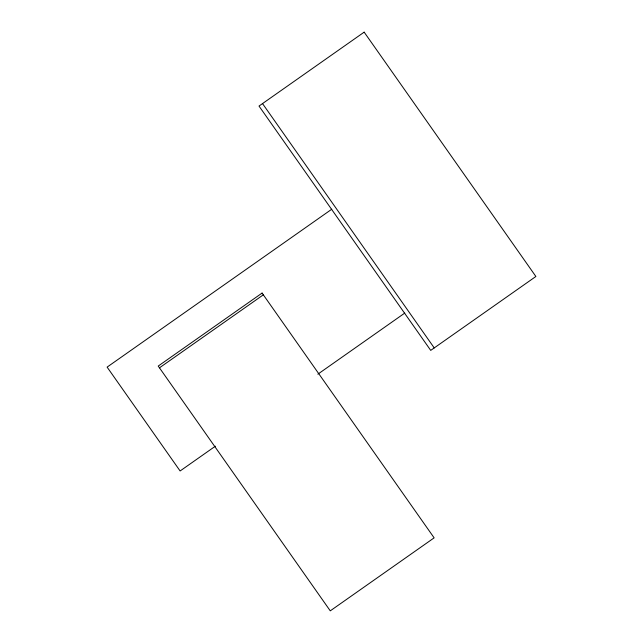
<?xml version="1.0" encoding="UTF-8"?>
<svg xmlns="http://www.w3.org/2000/svg" width="643" height="643" viewBox="0 0 643 643"><rect width="100%" height="100%" fill="white"/><g stroke="black" fill="none" stroke-linecap="round" stroke-linejoin="round"><path stroke-width="0.96" d="M331.764 209.224L107.116 367.113L180.112 470.973L215.365 446.194M159.472 367.828L263.333 294.832M317.851 374.17L404.76 313.085M262.521 103.587L434.234 347.919M364.163 32.15L259.008 106.055L430.722 350.387L535.884 276.482L364.163 32.15M262.087 293.063L158.226 366.06L330.269 610.85L434.129 537.853L262.087 293.063"/></g></svg>
